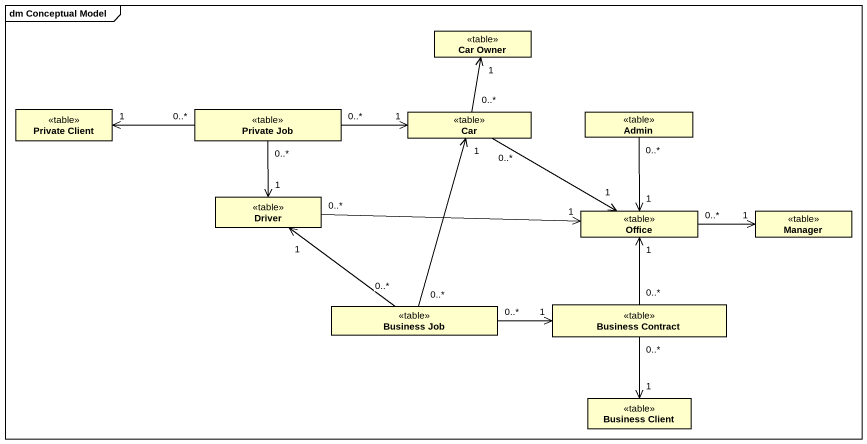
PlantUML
@startuml
mainframe dm Conceptual Model
hide circle
hide empty members
class "Car Owner" as Car_Owner <<table>>
class "Private Client" as Private_Client <<table>>
class "Private Job" as Private_Job <<table>>
class Car <<table>>
class Admin <<table>>
class Driver <<table>>
class Office <<table>>
class Manager <<table>>
class "Business Job" as Business_Job <<table>>
class "Business Contract" as Business_Contract <<table>>
class "Business Client" as Business_Client <<table>>
Private_Job "0..*" -left-> "1" Private_Client
Private_Job "0..*" -right-> "1" Car
Private_Job "0..*" --> "1" Driver
Car "0..*" -up-> "1" Car_Owner
Car "0..*" -right-> "1" Office
Admin "0..*" --> "1" Office
Driver "0..*" -right-> "1" Office
Office "0..*" -right-> "1" Manager
Business_Job "0..*" -up-> "1" Car
Business_Job "0..*" -up-> "1" Driver
Business_Job "0..*" -right-> "1" Business_Contract
Business_Contract "0..*" -up-> "1" Office
Business_Contract "0..*" --> "1" Business_Client
@enduml
